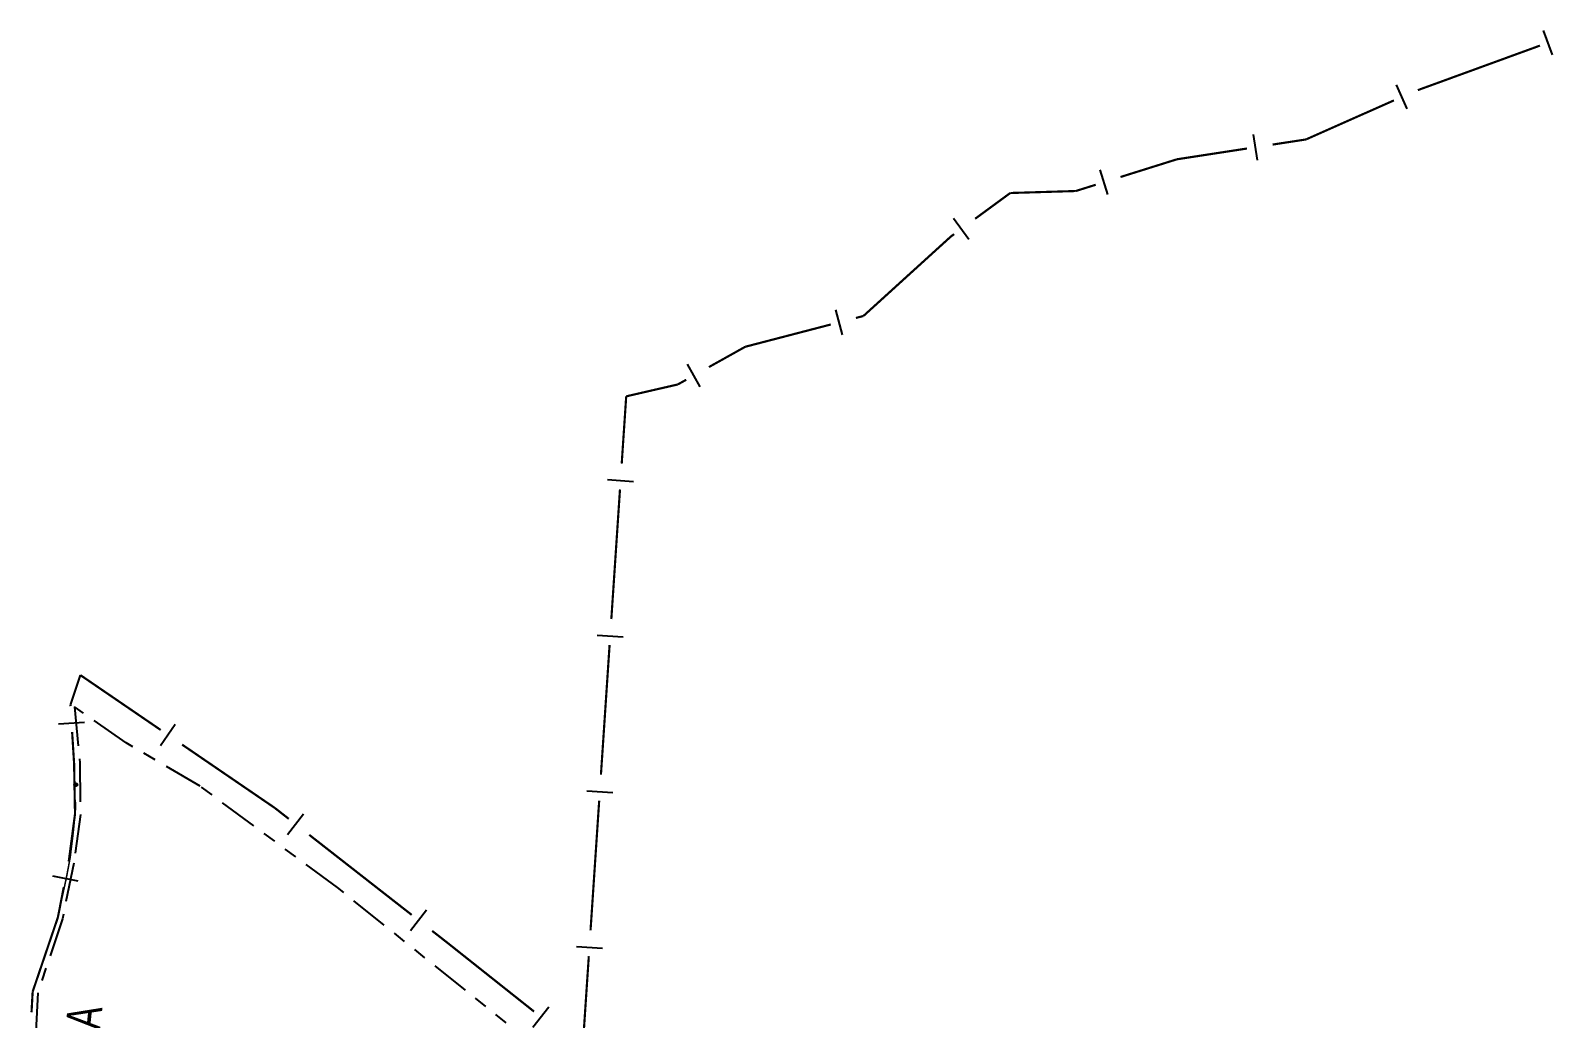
# Model space of a CAD drawing. Extents: x 208948 to 212966, y 4875285 to 4878160.
# Drawn here: x 209834.8 to 210010.5, y 4877029.5 to 4877143.6 of the extents above; entities that cross this region are included whole.
import ezdxf

# ---------------------------------------------------------------- set-up
doc = ezdxf.new("R2010")
doc.units = 0
doc.header["$LTSCALE"] = 1.5
doc.header["$MEASUREMENT"] = 0
doc.linetypes.add('TRACO_25', pattern=[8, 3, -1, 1, -1, 1, -1])
for name, color, linetype in [('LM-LIM-SETORES-BAIRROS', 7, 'CONTINUOUS'), ('SV-EIXO-RUA-N-PAV', 6, 'CONTINUOUS'), ('SV-RUA-NAO-PAV', 7, 'CONTINUOUS'), ('SV-TXT-RUA-N-PAV', 7, 'CONTINUOUS')]:
    doc.layers.add(name, color=color, linetype=linetype)
doc.styles.add('ARIAL', font='ARIAL.SHX')

msp = doc.modelspace()

# ---------------------------------------------------------------- linework, layer by layer
at = {"layer": 'LM-LIM-SETORES-BAIRROS'}
for points in [[(210010.471858, 4877140.782248), (210009.443572, 4877143.600515)], [(209993.69396, 4877134.560283), (209992.475544, 4877137.301718)], [(209976.42461, 4877128.63606), (209975.968438, 4877131.601175)], [(209959.157182, 4877124.6493), (209958.259162, 4877127.51174)], [(209943.115963, 4877119.46429), (209941.341872, 4877121.883505)], [(209928.530792, 4877108.450978), (209927.774519, 4877111.354089)], [(209912.110834, 4877102.450669), (209910.64737, 4877105.0695)], [(209904.4253, 4877091.501172), (209901.431965, 4877091.70103)], [(209903.226149, 4877073.54116), (209900.232814, 4877073.741018)], [(209841.08079, 4877063.685587), (209838.086558, 4877063.499638)], [(209849.842221, 4877061.037099), (209851.535367, 4877063.513641)], [(209902.026998, 4877055.581147), (209899.033663, 4877055.781006)], [(209864.510035, 4877050.77844), (209866.357494, 4877053.142101)], [(209840.345194, 4877045.400491), (209837.400286, 4877045.972781)], [(209878.692001, 4877039.693684), (209880.539461, 4877042.057345)], [(209900.827847, 4877037.621135), (209897.834512, 4877037.820994)], [(209892.799217, 4877028.532754), (209894.664864, 4877030.882087)]]:
    msp.add_lwpolyline(points, dxfattribs=at)
at = {"layer": 'LM-LIM-SETORES-BAIRROS', "const_width": 0.25}
for points in [[(209994.926959, 4877136.707187), (210009.018293, 4877141.848619)], [(209982.024143, 4877131.015174), (209992.17094, 4877135.524862)], [(209967.136913, 4877128.724831), (209975.208152, 4877129.96656)], [(209978.173267, 4877130.422732), (209981.138382, 4877130.878904)], [(209981.138382, 4877130.878904), (209982.024143, 4877131.015174)], [(209960.616465, 4877126.6792), (209966.341344, 4877128.475241)], [(209966.341344, 4877128.475241), (209967.136913, 4877128.724831)], [(209943.841728, 4877121.856625), (209947.873752, 4877124.813443)], [(209947.873752, 4877124.813443), (209947.898032, 4877124.831248)], [(209947.898032, 4877124.831248), (209954.864726, 4877125.042363)], [(209954.864726, 4877125.042363), (209955.456164, 4877125.060282)], [(209955.456164, 4877125.060282), (209957.754026, 4877125.78118)], [(209930.949494, 4877110.631121), (209940.649974, 4877119.44974)], [(209940.649974, 4877119.44974), (209941.027003, 4877119.792493)], [(209941.027003, 4877119.792493), (209941.422513, 4877120.082534)], [(209930.088062, 4877110.406715), (209930.949494, 4877110.631121)], [(209917.321953, 4877107.08109), (209927.184952, 4877109.650442)], [(209916.616762, 4877106.687013), (209917.321953, 4877107.08109)], [(209913.124989, 4877104.735727), (209916.616762, 4877106.687013)], [(209909.534787, 4877102.729438), (209910.506158, 4877103.272263)], [(209903.579895, 4877101.355232), (209908.670262, 4877102.529933)], [(209908.670262, 4877102.529933), (209909.534787, 4877102.729438)], [(209903.061872, 4877093.596658), (209903.528208, 4877100.581107)], [(209903.528208, 4877100.581107), (209903.579895, 4877101.355232)], [(209901.862721, 4877075.636646), (209902.862013, 4877090.603323)], [(209900.66357, 4877057.676634), (209901.662862, 4877072.64331)], [(209839.450291, 4877065.740398), (209840.350932, 4877068.442321)], [(209840.350932, 4877068.442321), (209840.595462, 4877069.175913)], [(209840.595462, 4877069.175913), (209849.86328, 4877062.839752)], [(209839.459708, 4877065.588767), (209839.450291, 4877065.740398)], [(209839.873177, 4877058.930907), (209839.645657, 4877062.594536)], [(209852.339822, 4877061.146606), (209862.245987, 4877054.374023)], [(209839.879083, 4877058.601647), (209839.873177, 4877058.930907)], [(209839.977141, 4877053.134919), (209839.879083, 4877058.601647)], [(209862.245987, 4877054.374023), (209863.040824, 4877053.830615)], [(209899.464418, 4877039.716621), (209900.463711, 4877054.683298)], [(209839.252739, 4877047.650157), (209839.90743, 4877052.60711)], [(209839.90743, 4877052.60711), (209839.977141, 4877053.134919)], [(209863.040824, 4877053.830615), (209864.645877, 4877052.576091)], [(209867.009538, 4877050.728631), (209878.827844, 4877041.491334)], [(209838.001827, 4877041.205062), (209838.681977, 4877044.705)], [(209835.090838, 4877032.62804), (209837.862156, 4877040.793531)], [(209837.862156, 4877040.793531), (209838.001827, 4877041.205062)], [(209881.191505, 4877039.643875), (209882.767279, 4877038.412235)], [(209882.767279, 4877038.412235), (209882.966808, 4877038.256282)], [(209882.966808, 4877038.256282), (209892.94893, 4877030.329303)], [(209898.54114, 4877025.88843), (209899.26456, 4877036.723286)], [(209834.959438, 4877030.254635), (209835.069996, 4877032.251576)], [(209835.069996, 4877032.251576), (209835.090838, 4877032.62804)]]:
    msp.add_lwpolyline(points, dxfattribs=at)
at = {"layer": 'SV-EIXO-RUA-N-PAV', "const_width": 0.18}
for points in [[(209839.713839, 4877061.497673), (209839.713517, 4877061.501828)], [(209839.931282, 4877058.696006), (209839.713839, 4877061.497673)], [(209839.943914, 4877058.50652), (209839.931282, 4877058.696006)], [(209840.017471, 4877053.481569), (209840.051278, 4877054.512697)], [(209839.758904, 4877050.852804), (209839.922684, 4877052.517901)], [(209839.922684, 4877052.517901), (209840.017471, 4877053.481569)], [(209839.71867, 4877050.528422), (209839.758904, 4877050.852804)], [(209839.414148, 4877048.073208), (209839.71867, 4877050.528422)], [(209838.983203, 4877045.789199), (209839.316628, 4877047.556355)], [(209839.316628, 4877047.556355), (209839.414148, 4877048.073208)], [(209838.509163, 4877043.591378), (209838.940684, 4877045.592068)], [(209838.940684, 4877045.592068), (209838.983203, 4877045.789199)], [(209838.285479, 4877042.66469), (209838.509163, 4877043.591378)]]:
    msp.add_lwpolyline(points, dxfattribs=at)
at = {"layer": 'SV-EIXO-RUA-N-PAV'}
msp.add_lwpolyline([(209839.976673, 4877056.360264), (209839.939413, 4877056.391946), (209839.913868, 4877056.426794), (209839.900929, 4877056.461991), (209839.897604, 4877056.496076), (209839.89813, 4877056.531329), (209839.906502, 4877056.566754), (209839.924504, 4877056.604014), (209839.956022, 4877056.641614), (209839.993441, 4877056.665436), (209840.027269, 4877056.679968), (209840.06261, 4877056.685481), (209840.096848, 4877056.684396), (209840.133359, 4877056.674483), (209840.17094, 4877056.655872), (209840.207981, 4877056.623263), (209840.23279, 4877056.588928), (209840.244412, 4877056.554555), (209840.24973, 4877056.518989), (209840.248761, 4877056.483005), (209840.240342, 4877056.448278), (209840.221536, 4877056.410474), (209840.188867, 4877056.374341), (209840.154903, 4877056.349206), (209840.120703, 4877056.337104), (209840.085571, 4877056.332657), (209840.050206, 4877056.332755), (209840.014245, 4877056.339688), (209839.976673, 4877056.360264)], close=True, dxfattribs=at)
for points in [[(209839.913868, 4877056.426794), (209839.89813, 4877056.531329)], [(209839.924766, 4877056.411748), (209839.903889, 4877056.540274)], [(209839.939413, 4877056.391946), (209839.906502, 4877056.566754)], [(209839.957079, 4877056.378346), (209839.916415, 4877056.578033)], [(209839.976673, 4877056.360264), (209839.924504, 4877056.604014)], [(209839.997197, 4877056.350935), (209839.942374, 4877056.619423)], [(209840.014245, 4877056.339688), (209839.956022, 4877056.641614)], [(209840.032052, 4877056.34095), (209839.974597, 4877056.648922)], [(209840.050206, 4877056.332755), (209839.993441, 4877056.665436)], [(209840.066543, 4877056.336412), (209840.008906, 4877056.66762)], [(209840.085571, 4877056.332657), (209840.027269, 4877056.679968)], [(209840.103394, 4877056.337501), (209840.047664, 4877056.681144)], [(209840.120703, 4877056.337104), (209840.06261, 4877056.685481)], [(209840.13834, 4877056.346669), (209840.08043, 4877056.681961)], [(209840.154903, 4877056.349206), (209840.096848, 4877056.684396)], [(209840.17274, 4877056.364005), (209840.116465, 4877056.67479)], [(209840.188867, 4877056.374341), (209840.133359, 4877056.674483)], [(209840.203419, 4877056.396137), (209840.152862, 4877056.662174)], [(209840.221536, 4877056.410474), (209840.17094, 4877056.655872)], [(209840.228199, 4877056.434712), (209840.19044, 4877056.631858)], [(209840.240342, 4877056.448278), (209840.207981, 4877056.623263)], [(209840.243629, 4877056.46993), (209840.2213, 4877056.599726)], [(209840.248761, 4877056.483005), (209840.23279, 4877056.588928)]]:
    msp.add_lwpolyline(points, dxfattribs=at)
at = {"layer": 'SV-RUA-NAO-PAV', "linetype": 'TRACO_25'}
msp.add_polyline3d([(209894.391216, 4877025.293201, 12.054646), (209870.264808, 4877044.633889, 11.782013), (209854.40408, 4877056.356054, 11.757228), (209845.873429, 4877061.347632, 11.757228), (209839.934292, 4877065.498948, 11.757228), (209840.526262, 4877059.030978, 11.732444), (209840.60462, 4877053.093511, 11.831583), (209839.845738, 4877047.448554, 11.831583), (209838.520179, 4877041.031166, 11.831583), (209835.676621, 4877032.493936, 11.831583), (209835.308311, 4877024.917362, 11.856367)], dxfattribs=at)

# ---------------------------------------------------------------- texts
at = {"layer": 'SV-TXT-RUA-N-PAV', "style": 'ARIAL', "width": 0.7}
msp.add_text('MENDONÇA', height=4, rotation=84, dxfattribs=at).set_placement((209840.75687, 4877008.089603))

doc.saveas('drawing.dxf')
